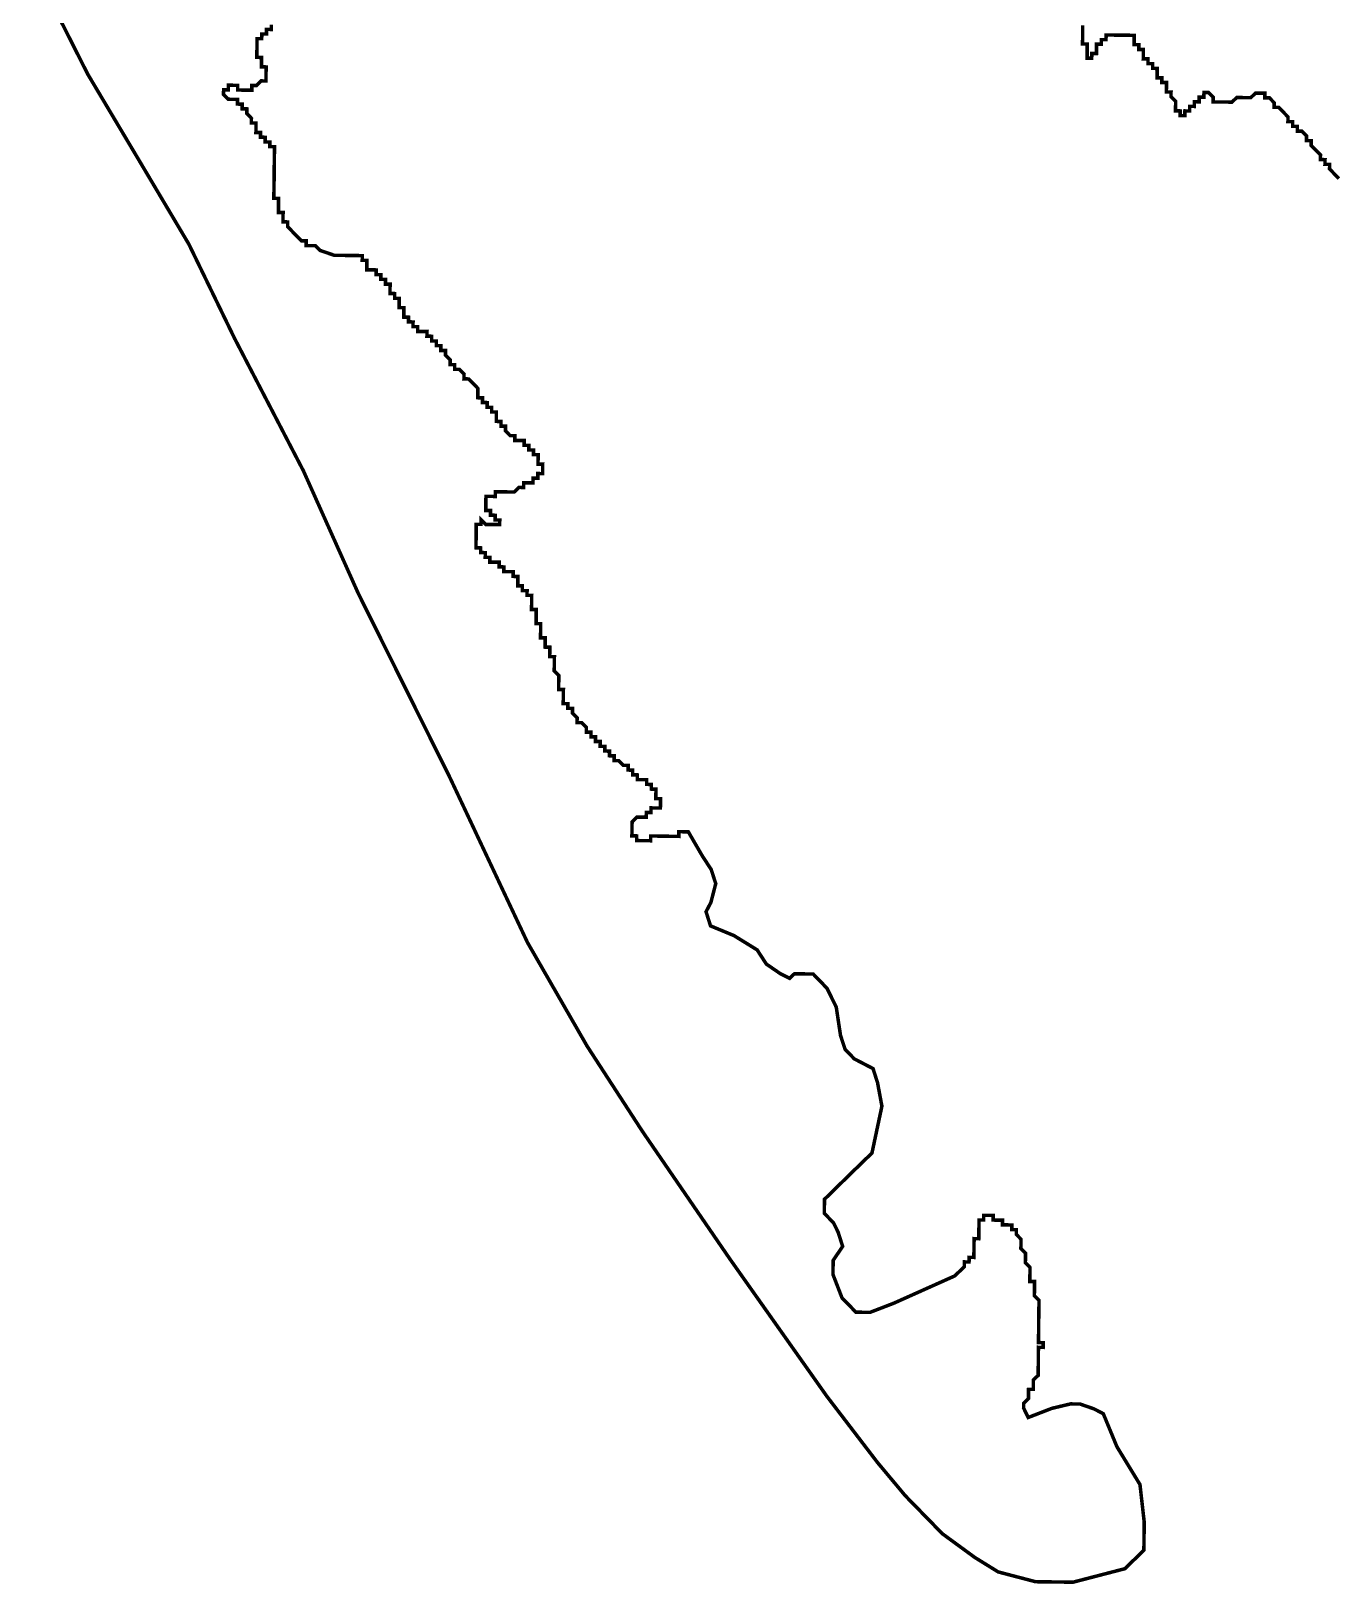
# Model space of a CAD drawing. Header units: metres. Extents: x 257673 to 289848, y 2129691 to 2228029.
# Drawn here: x 260559 to 261660, y 2171652 to 2172965 of the extents above; entities that cross this region are included whole.
import ezdxf

# ---------------------------------------------------------------- set-up
doc = ezdxf.new("R2010")
doc.units = ezdxf.units.M
doc.header["$MEASUREMENT"] = 0
doc.layers.add('HAZARDS LINE', color=1, linetype='Continuous')

msp = doc.modelspace()

# ---------------------------------------------------------------- linework, layer by layer
at = {"layer": 'HAZARDS LINE', "lineweight": 18}
for points in [[(260560.3, 2173020.7, 2.97, 2.97, 0), (260606.7, 2172928.9, 2.97, 2.97, 0), (260649.5, 2172857, 2.97, 2.97, 0), (260692.2, 2172785.1, 2.97, 2.97, 0), (260730.9, 2172705.3, 2.97, 2.97, 0), (260789, 2172593.5, 2.97, 2.97, 0), (260835.4, 2172489.8, 2.97, 2.97, 0), (260912.8, 2172334.2, 2.97, 2.97, 0), (260978.5, 2172194.5, 2.97, 2.97, 0), (261029, 2172106.7, 2.97, 2.97, 0), (261075.7, 2172034.7, 2.97, 2.97, 0), (261149.7, 2171926.7, 2.97, 2.97, 0), (261231.6, 2171810.7, 2.97, 2.97, 0), (261274.5, 2171754.6, 2.97, 2.97, 0), (261298, 2171726.5, 2.97, 2.97, 0), (261329.3, 2171694.4, 2.97, 2.97, 0), (261356.8, 2171674.3, 2.97, 2.97, 0), (261376.5, 2171662.1, 2.97, 2.97, 0), (261408.1, 2171653.8, 2.97, 2.97, 0), (261439.8, 2171653.4, 2.97, 2.97, 0), (261483.6, 2171664.8, 2.97, 2.97, 0), (261499.7, 2171680.4, 2.97, 2.97, 0), (261499.8, 2171688.4, 2.97, 2.97, 0), (261500, 2171704.2, 2.97, 2.97, 0), (261496.4, 2171736, 2.97, 2.97, 0), (261476.9, 2171768, 2.97, 2.97, 0), (261465.4, 2171795.9, 2.97, 2.97, 0), (261457.5, 2171800, 2.97, 2.97, 0), (261445.7, 2171804.1, 2.97, 2.97, 0), (261437.7, 2171804.2, 2.97, 2.97, 0), (261421.8, 2171800.4, 2.97, 2.97, 0), (261401.9, 2171792.7, 2.97, 2.97, 0), (261398, 2171800.7, 2.97, 2.97, 0), (261398.1, 2171804.7, 2.97, 2.97, 0), (261402.1, 2171808.6, 2.97, 2.97, 0), (261402.1, 2171812.5, 2.97, 2.97, 0), (261402.2, 2171816.5, 2.97, 2.97, 0), (261406.2, 2171816.5, 2.97, 2.97, 0), (261406.2, 2171820.4, 2.97, 2.97, 0), (261406.2, 2171824.4, 2.97, 2.97, 0), (261410.3, 2171828.3, 2.97, 2.97, 0), (261410.3, 2171832.3, 2.97, 2.97, 0), (261410.4, 2171836.2, 2.97, 2.97, 0), (261410.4, 2171840.2, 2.97, 2.97, 0), (261410.5, 2171844.2, 2.97, 2.97, 0), (261410.5, 2171848.1, 2.97, 2.97, 0), (261410.6, 2171852.1, 2.97, 2.97, 0), (261414.5, 2171852, 2.97, 2.97, 0), (261414.6, 2171856, 2.97, 2.97, 0), (261410.6, 2171856.1, 2.97, 2.97, 0), (261410.6, 2171860, 2.97, 2.97, 0), (261410.7, 2171864, 2.97, 2.97, 0), (261410.7, 2171868, 2.97, 2.97, 0), (261410.8, 2171871.9, 2.97, 2.97, 0), (261410.8, 2171875.9, 2.97, 2.97, 0), (261410.9, 2171879.9, 2.97, 2.97, 0), (261410.9, 2171883.8, 2.97, 2.97, 0), (261411, 2171887.8, 2.97, 2.97, 0), (261411, 2171891.8, 2.97, 2.97, 0), (261407.1, 2171895.8, 2.97, 2.97, 0), (261407.2, 2171899.7, 2.97, 2.97, 0), (261407.2, 2171903.7, 2.97, 2.97, 0), (261407.3, 2171907.7, 2.97, 2.97, 0), (261403.3, 2171907.7, 2.97, 2.97, 0), (261403.3, 2171911.7, 2.97, 2.97, 0), (261403.4, 2171915.7, 2.97, 2.97, 0), (261403.4, 2171919.6, 2.97, 2.97, 0), (261399.5, 2171923.6, 2.97, 2.97, 0), (261399.6, 2171927.6, 2.97, 2.97, 0), (261399.6, 2171931.6, 2.97, 2.97, 0), (261395.7, 2171935.6, 2.97, 2.97, 0), (261395.8, 2171939.5, 2.97, 2.97, 0), (261395.8, 2171943.5, 2.97, 2.97, 0), (261391.9, 2171947.5, 2.97, 2.97, 0), (261391.9, 2171951.5, 2.97, 2.97, 0), (261388, 2171951.5, 2.97, 2.97, 0), (261388, 2171955.5, 2.97, 2.97, 0), (261384.1, 2171955.6, 2.97, 2.97, 0), (261380.1, 2171955.6, 2.97, 2.97, 0), (261380.1, 2171959.6, 2.97, 2.97, 0), (261376.2, 2171959.6, 2.97, 2.97, 0), (261372.2, 2171959.7, 2.97, 2.97, 0), (261372.3, 2171963.6, 2.97, 2.97, 0), (261368.3, 2171963.7, 2.97, 2.97, 0), (261364.3, 2171963.7, 2.97, 2.97, 0), (261364.3, 2171959.8, 2.97, 2.97, 0), (261360.3, 2171959.8, 2.97, 2.97, 0), (261360.3, 2171955.8, 2.97, 2.97, 0), (261360.2, 2171951.9, 2.97, 2.97, 0), (261360.2, 2171947.9, 2.97, 2.97, 0), (261360.1, 2171943.9, 2.97, 2.97, 0), (261356.2, 2171944, 2.97, 2.97, 0), (261356.1, 2171940, 2.97, 2.97, 0), (261356.1, 2171936.1, 2.97, 2.97, 0), (261356, 2171932.1, 2.97, 2.97, 0), (261356, 2171928.1, 2.97, 2.97, 0), (261352, 2171928.2, 2.97, 2.97, 0), (261351.9, 2171924.2, 2.97, 2.97, 0), (261348, 2171924.3, 2.97, 2.97, 0), (261347.9, 2171920.3, 2.97, 2.97, 0), (261339.9, 2171912.5, 2.97, 2.97, 0), (261288.1, 2171889.3, 2.97, 2.97, 0), (261268.1, 2171881.6, 2.97, 2.97, 0), (261256.2, 2171881.8, 2.97, 2.97, 0), (261244.5, 2171893.8, 2.97, 2.97, 0), (261236.8, 2171913.7, 2.97, 2.97, 0), (261237, 2171925.6, 2.97, 2.97, 0), (261245, 2171937.4, 2.97, 2.97, 0), (261241.2, 2171949.4, 2.97, 2.97, 0), (261237.3, 2171957.3, 2.97, 2.97, 0), (261229.5, 2171965.4, 2.97, 2.97, 0), (261229.6, 2171973.3, 2.97, 2.97, 0), (261229.7, 2171977.3, 2.97, 2.97, 0), (261237.7, 2171985.1, 2.97, 2.97, 0), (261249.7, 2171996.9, 2.97, 2.97, 0), (261269.8, 2172016.4, 2.97, 2.97, 0), (261274, 2172036.2, 2.97, 2.97, 0), (261278.2, 2172056, 2.97, 2.97, 0), (261274.5, 2172075.9, 2.97, 2.97, 0), (261270.7, 2172087.8, 2.97, 2.97, 0), (261254.9, 2172096, 2.97, 2.97, 0), (261247.1, 2172104, 2.97, 2.97, 0), (261243.2, 2172115.9, 2.97, 2.97, 0), (261239.6, 2172139.8, 2.97, 2.97, 0), (261231.8, 2172155.7, 2.97, 2.97, 0), (261220.1, 2172167.8, 2.97, 2.97, 0), (261216.1, 2172167.8, 2.97, 2.97, 0), (261212.2, 2172167.9, 2.97, 2.97, 0), (261208.2, 2172167.9, 2.97, 2.97, 0), (261204.2, 2172168, 2.97, 2.97, 0), (261200.2, 2172164.1, 2.97, 2.97, 0), (261192.3, 2172168.1, 2.97, 2.97, 0), (261180.5, 2172176.2, 2.97, 2.97, 0), (261172.7, 2172188.2, 2.97, 2.97, 0), (261153.1, 2172200.3, 2.97, 2.97, 0), (261133.3, 2172208.5, 2.97, 2.97, 0), (261129.5, 2172220.5, 2.97, 2.97, 0), (261133.6, 2172228.3, 2.97, 2.97, 0), (261137.7, 2172244.2, 2.97, 2.97, 0), (261133.9, 2172256.1, 2.97, 2.97, 0), (261126.1, 2172268.1, 2.97, 2.97, 0), (261114.5, 2172288.1, 2.97, 2.97, 0), (261110.5, 2172288.1, 2.97, 2.97, 0), (261106.5, 2172288.2, 2.97, 2.97, 0), (261106.5, 2172284.2, 2.97, 2.97, 0), (261102.5, 2172284.3, 2.97, 2.97, 0), (261098.6, 2172284.3, 2.97, 2.97, 0), (261094.6, 2172284.4, 2.97, 2.97, 0), (261090.6, 2172284.4, 2.97, 2.97, 0), (261086.7, 2172284.5, 2.97, 2.97, 0), (261082.7, 2172284.5, 2.97, 2.97, 0), (261082.7, 2172280.5, 2.97, 2.97, 0), (261078.7, 2172280.6, 2.97, 2.97, 0), (261074.7, 2172280.6, 2.97, 2.97, 0), (261070.8, 2172280.7, 2.97, 2.97, 0), (261070.8, 2172284.6, 2.97, 2.97, 0), (261066.8, 2172284.7, 2.97, 2.97, 0), (261066.9, 2172288.7, 2.97, 2.97, 0), (261066.9, 2172292.6, 2.97, 2.97, 0), (261067, 2172296.6, 2.97, 2.97, 0), (261071, 2172300.5, 2.97, 2.97, 0), (261075, 2172300.5, 2.97, 2.97, 0), (261078.9, 2172300.4, 2.97, 2.97, 0), (261079, 2172304.4, 2.97, 2.97, 0), (261082.9, 2172304.3, 2.97, 2.97, 0), (261083, 2172308.3, 2.97, 2.97, 0), (261087, 2172308.2, 2.97, 2.97, 0), (261090.9, 2172308.2, 2.97, 2.97, 0), (261091, 2172312.2, 2.97, 2.97, 0), (261091, 2172316.1, 2.97, 2.97, 0), (261087.1, 2172316.2, 2.97, 2.97, 0), (261087.1, 2172320.1, 2.97, 2.97, 0), (261087.2, 2172324.1, 2.97, 2.97, 0), (261083.2, 2172324.2, 2.97, 2.97, 0), (261083.2, 2172328.1, 2.97, 2.97, 0), (261079.3, 2172328.2, 2.97, 2.97, 0), (261079.3, 2172332.1, 2.97, 2.97, 0), (261075.4, 2172332.2, 2.97, 2.97, 0), (261071.4, 2172332.2, 2.97, 2.97, 0), (261071.4, 2172336.2, 2.97, 2.97, 0), (261067.5, 2172336.3, 2.97, 2.97, 0), (261067.5, 2172340.2, 2.97, 2.97, 0), (261063.6, 2172340.3, 2.97, 2.97, 0), (261063.6, 2172344.2, 2.97, 2.97, 0), (261059.6, 2172344.3, 2.97, 2.97, 0), (261055.7, 2172348.3, 2.97, 2.97, 0), (261051.8, 2172348.3, 2.97, 2.97, 0), (261051.8, 2172352.3, 2.97, 2.97, 0), (261047.8, 2172352.4, 2.97, 2.97, 0), (261047.9, 2172356.3, 2.97, 2.97, 0), (261043.9, 2172356.4, 2.97, 2.97, 0), (261044, 2172360.3, 2.97, 2.97, 0), (261040, 2172360.4, 2.97, 2.97, 0), (261040.1, 2172364.4, 2.97, 2.97, 0), (261036.1, 2172364.4, 2.97, 2.97, 0), (261036.1, 2172368.4, 2.97, 2.97, 0), (261032.2, 2172368.4, 2.97, 2.97, 0), (261032.2, 2172372.4, 2.97, 2.97, 0), (261028.3, 2172372.4, 2.97, 2.97, 0), (261028.3, 2172376.4, 2.97, 2.97, 0), (261024.4, 2172380.4, 2.97, 2.97, 0), (261020.4, 2172380.5, 2.97, 2.97, 0), (261020.5, 2172384.4, 2.97, 2.97, 0), (261016.6, 2172388.4, 2.97, 2.97, 0), (261016.6, 2172392.4, 2.97, 2.97, 0), (261012.6, 2172392.5, 2.97, 2.97, 0), (261012.7, 2172396.4, 2.97, 2.97, 0), (261008.7, 2172396.5, 2.97, 2.97, 0), (261008.8, 2172400.4, 2.97, 2.97, 0), (261008.8, 2172404.4, 2.97, 2.97, 0), (261008.9, 2172408.4, 2.97, 2.97, 0), (261004.9, 2172408.4, 2.97, 2.97, 0), (261004.9, 2172412.4, 2.97, 2.97, 0), (261005, 2172416.3, 2.97, 2.97, 0), (261005, 2172420.3, 2.97, 2.97, 0), (261001.1, 2172424.3, 2.97, 2.97, 0), (261001.2, 2172428.3, 2.97, 2.97, 0), (261001.2, 2172432.3, 2.97, 2.97, 0), (261001.3, 2172436.2, 2.97, 2.97, 0), (260997.3, 2172436.3, 2.97, 2.97, 0), (260997.4, 2172440.2, 2.97, 2.97, 0), (260997.4, 2172444.2, 2.97, 2.97, 0), (260993.4, 2172444.3, 2.97, 2.97, 0), (260993.5, 2172448.2, 2.97, 2.97, 0), (260993.5, 2172452.2, 2.97, 2.97, 0), (260989.6, 2172452.2, 2.97, 2.97, 0), (260989.6, 2172456.2, 2.97, 2.97, 0), (260989.7, 2172460.2, 2.97, 2.97, 0), (260989.7, 2172464.1, 2.97, 2.97, 0), (260985.8, 2172464.2, 2.97, 2.97, 0), (260985.8, 2172468.1, 2.97, 2.97, 0), (260985.9, 2172472.1, 2.97, 2.97, 0), (260985.9, 2172476.1, 2.97, 2.97, 0), (260981.9, 2172476.1, 2.97, 2.97, 0), (260982, 2172480.1, 2.97, 2.97, 0), (260982, 2172484.1, 2.97, 2.97, 0), (260982.1, 2172488, 2.97, 2.97, 0), (260978.1, 2172488.1, 2.97, 2.97, 0), (260978.2, 2172492, 2.97, 2.97, 0), (260974.2, 2172492.1, 2.97, 2.97, 0), (260974.2, 2172496.1, 2.97, 2.97, 0), (260970.3, 2172496.1, 2.97, 2.97, 0), (260970.3, 2172500.1, 2.97, 2.97, 0), (260970.4, 2172504, 2.97, 2.97, 0), (260966.4, 2172504.1, 2.97, 2.97, 0), (260966.5, 2172508.1, 2.97, 2.97, 0), (260962.5, 2172508.1, 2.97, 2.97, 0), (260958.5, 2172508.1, 2.97, 2.97, 0), (260958.6, 2172512.1, 2.97, 2.97, 0), (260954.6, 2172512.2, 2.97, 2.97, 0), (260954.7, 2172516.1, 2.97, 2.97, 0), (260950.7, 2172516.2, 2.97, 2.97, 0), (260946.7, 2172516.2, 2.97, 2.97, 0), (260946.8, 2172520.2, 2.97, 2.97, 0), (260942.8, 2172520.2, 2.97, 2.97, 0), (260942.9, 2172524.2, 2.97, 2.97, 0), (260938.9, 2172524.3, 2.97, 2.97, 0), (260938.9, 2172528.2, 2.97, 2.97, 0), (260935, 2172528.3, 2.97, 2.97, 0), (260935, 2172532.2, 2.97, 2.97, 0), (260935.1, 2172536.2, 2.97, 2.97, 0), (260935.1, 2172540.2, 2.97, 2.97, 0), (260935.2, 2172544.1, 2.97, 2.97, 0), (260935.2, 2172548.1, 2.97, 2.97, 0), (260939.2, 2172548.1, 2.97, 2.97, 0), (260939.2, 2172552, 2.97, 2.97, 0), (260943.2, 2172548, 2.97, 2.97, 0), (260947.1, 2172548, 2.97, 2.97, 0), (260955, 2172547.9, 2.97, 2.97, 0), (260955.1, 2172551.8, 2.97, 2.97, 0), (260951.1, 2172551.9, 2.97, 2.97, 0), (260951.2, 2172555.8, 2.97, 2.97, 0), (260947.2, 2172555.9, 2.97, 2.97, 0), (260947.3, 2172559.9, 2.97, 2.97, 0), (260943.3, 2172559.9, 2.97, 2.97, 0), (260943.3, 2172563.9, 2.97, 2.97, 0), (260943.4, 2172571.8, 2.97, 2.97, 0), (260947.4, 2172571.8, 2.97, 2.97, 0), (260951.4, 2172571.7, 2.97, 2.97, 0), (260951.4, 2172575.7, 2.97, 2.97, 0), (260955.4, 2172575.6, 2.97, 2.97, 0), (260959.4, 2172575.6, 2.97, 2.97, 0), (260963.3, 2172575.5, 2.97, 2.97, 0), (260967.3, 2172575.5, 2.97, 2.97, 0), (260971.3, 2172579.4, 2.97, 2.97, 0), (260975.3, 2172579.3, 2.97, 2.97, 0), (260975.3, 2172583.3, 2.97, 2.97, 0), (260979.3, 2172583.3, 2.97, 2.97, 0), (260983.2, 2172583.2, 2.97, 2.97, 0), (260983.3, 2172587.2, 2.97, 2.97, 0), (260987.3, 2172587.1, 2.97, 2.97, 0), (260987.3, 2172591.1, 2.97, 2.97, 0), (260991.3, 2172591, 2.97, 2.97, 0), (260991.3, 2172595, 2.97, 2.97, 0), (260991.4, 2172599, 2.97, 2.97, 0), (260987.4, 2172599, 2.97, 2.97, 0), (260987.5, 2172603, 2.97, 2.97, 0), (260987.5, 2172607, 2.97, 2.97, 0), (260983.5, 2172607, 2.97, 2.97, 0), (260983.6, 2172611, 2.97, 2.97, 0), (260979.6, 2172611, 2.97, 2.97, 0), (260979.7, 2172615, 2.97, 2.97, 0), (260975.7, 2172615, 2.97, 2.97, 0), (260975.7, 2172619, 2.97, 2.97, 0), (260971.8, 2172619.1, 2.97, 2.97, 0), (260967.8, 2172619.1, 2.97, 2.97, 0), (260967.9, 2172623.1, 2.97, 2.97, 0), (260963.9, 2172623.1, 2.97, 2.97, 0), (260960, 2172627.1, 2.97, 2.97, 0), (260960, 2172631.1, 2.97, 2.97, 0), (260956.1, 2172631.1, 2.97, 2.97, 0), (260956.1, 2172635.1, 2.97, 2.97, 0), (260952.2, 2172635.2, 2.97, 2.97, 0), (260952.2, 2172639.1, 2.97, 2.97, 0), (260952.2, 2172643.1, 2.97, 2.97, 0), (260948.3, 2172643.1, 2.97, 2.97, 0), (260948.3, 2172647.1, 2.97, 2.97, 0), (260944.4, 2172647.2, 2.97, 2.97, 0), (260944.4, 2172651.1, 2.97, 2.97, 0), (260940.4, 2172651.2, 2.97, 2.97, 0), (260940.5, 2172655.1, 2.97, 2.97, 0), (260936.5, 2172655.2, 2.97, 2.97, 0), (260936.6, 2172659.1, 2.97, 2.97, 0), (260936.6, 2172663.1, 2.97, 2.97, 0), (260932.7, 2172667.1, 2.97, 2.97, 0), (260928.8, 2172671.1, 2.97, 2.97, 0), (260924.8, 2172671.2, 2.97, 2.97, 0), (260924.9, 2172675.2, 2.97, 2.97, 0), (260921, 2172679.2, 2.97, 2.97, 0), (260917, 2172679.2, 2.97, 2.97, 0), (260917, 2172683.2, 2.97, 2.97, 0), (260913.1, 2172683.2, 2.97, 2.97, 0), (260913.1, 2172687.2, 2.97, 2.97, 0), (260909.2, 2172691.2, 2.97, 2.97, 0), (260909.3, 2172695.2, 2.97, 2.97, 0), (260905.3, 2172695.2, 2.97, 2.97, 0), (260905.3, 2172699.2, 2.97, 2.97, 0), (260901.4, 2172699.2, 2.97, 2.97, 0), (260901.4, 2172703.2, 2.97, 2.97, 0), (260897.5, 2172703.3, 2.97, 2.97, 0), (260897.5, 2172707.2, 2.97, 2.97, 0), (260893.5, 2172707.3, 2.97, 2.97, 0), (260893.6, 2172711.2, 2.97, 2.97, 0), (260889.6, 2172711.3, 2.97, 2.97, 0), (260885.7, 2172711.3, 2.97, 2.97, 0), (260885.7, 2172715.3, 2.97, 2.97, 0), (260881.7, 2172715.4, 2.97, 2.97, 0), (260881.8, 2172719.3, 2.97, 2.97, 0), (260877.8, 2172719.4, 2.97, 2.97, 0), (260877.9, 2172723.3, 2.97, 2.97, 0), (260873.9, 2172723.4, 2.97, 2.97, 0), (260874, 2172727.3, 2.97, 2.97, 0), (260874, 2172731.3, 2.97, 2.97, 0), (260870, 2172731.4, 2.97, 2.97, 0), (260870.1, 2172735.3, 2.97, 2.97, 0), (260870.1, 2172739.3, 2.97, 2.97, 0), (260866.2, 2172739.3, 2.97, 2.97, 0), (260866.2, 2172743.3, 2.97, 2.97, 0), (260862.3, 2172743.4, 2.97, 2.97, 0), (260862.3, 2172747.3, 2.97, 2.97, 0), (260862.4, 2172751.3, 2.97, 2.97, 0), (260858.4, 2172751.3, 2.97, 2.97, 0), (260858.4, 2172755.3, 2.97, 2.97, 0), (260854.5, 2172755.4, 2.97, 2.97, 0), (260854.5, 2172759.3, 2.97, 2.97, 0), (260850.6, 2172759.4, 2.97, 2.97, 0), (260850.6, 2172763.3, 2.97, 2.97, 0), (260846.6, 2172763.4, 2.97, 2.97, 0), (260842.7, 2172763.4, 2.97, 2.97, 0), (260842.7, 2172767.4, 2.97, 2.97, 0), (260842.8, 2172771.4, 2.97, 2.97, 0), (260838.8, 2172771.4, 2.97, 2.97, 0), (260838.9, 2172775.4, 2.97, 2.97, 0), (260815.1, 2172775.7, 2.97, 2.97, 0), (260803.2, 2172779.8, 2.97, 2.97, 0), (260799.3, 2172783.8, 2.97, 2.97, 0), (260795.3, 2172783.8, 2.97, 2.97, 0), (260791.4, 2172783.9, 2.97, 2.97, 0), (260791.4, 2172787.9, 2.97, 2.97, 0), (260787.5, 2172787.9, 2.97, 2.97, 0), (260783.5, 2172791.9, 2.97, 2.97, 0), (260779.6, 2172795.9, 2.97, 2.97, 0), (260775.7, 2172799.9, 2.97, 2.97, 0), (260775.7, 2172803.9, 2.97, 2.97, 0), (260771.8, 2172804, 2.97, 2.97, 0), (260771.8, 2172807.9, 2.97, 2.97, 0), (260771.9, 2172811.9, 2.97, 2.97, 0), (260767.9, 2172811.9, 2.97, 2.97, 0), (260768, 2172815.9, 2.97, 2.97, 0), (260768, 2172819.9, 2.97, 2.97, 0), (260768.1, 2172823.8, 2.97, 2.97, 0), (260764.1, 2172823.9, 2.97, 2.97, 0), (260764.1, 2172827.9, 2.97, 2.97, 0), (260764.2, 2172831.8, 2.97, 2.97, 0), (260764.2, 2172835.8, 2.97, 2.97, 0), (260764.3, 2172839.8, 2.97, 2.97, 0), (260764.3, 2172843.7, 2.97, 2.97, 0), (260764.4, 2172847.7, 2.97, 2.97, 0), (260764.4, 2172851.6, 2.97, 2.97, 0), (260764.5, 2172855.6, 2.97, 2.97, 0), (260764.5, 2172859.6, 2.97, 2.97, 0), (260764.6, 2172863.5, 2.97, 2.97, 0), (260764.6, 2172867.5, 2.97, 2.97, 0), (260760.7, 2172867.6, 2.97, 2.97, 0), (260760.7, 2172871.5, 2.97, 2.97, 0), (260756.7, 2172871.6, 2.97, 2.97, 0), (260756.8, 2172875.5, 2.97, 2.97, 0), (260752.8, 2172875.6, 2.97, 2.97, 0), (260752.9, 2172879.6, 2.97, 2.97, 0), (260748.9, 2172879.6, 2.97, 2.97, 0), (260749, 2172883.6, 2.97, 2.97, 0), (260749, 2172887.5, 2.97, 2.97, 0), (260745, 2172887.6, 2.97, 2.97, 0), (260745.1, 2172891.6, 2.97, 2.97, 0), (260741.2, 2172895.6, 2.97, 2.97, 0), (260741.2, 2172899.5, 2.97, 2.97, 0), (260737.3, 2172899.6, 2.97, 2.97, 0), (260737.3, 2172903.5, 2.97, 2.97, 0), (260733.3, 2172903.6, 2.97, 2.97, 0), (260733.4, 2172907.6, 2.97, 2.97, 0), (260729.4, 2172907.6, 2.97, 2.97, 0), (260725.5, 2172907.7, 2.97, 2.97, 0), (260721.5, 2172911.7, 2.97, 2.97, 0), (260721.6, 2172915.6, 2.97, 2.97, 0), (260725.6, 2172915.6, 2.97, 2.97, 0), (260725.6, 2172919.6, 2.97, 2.97, 0), (260729.6, 2172919.5, 2.97, 2.97, 0), (260733.5, 2172919.5, 2.97, 2.97, 0), (260733.5, 2172915.5, 2.97, 2.97, 0), (260737.5, 2172915.4, 2.97, 2.97, 0), (260741.4, 2172915.4, 2.97, 2.97, 0), (260745.4, 2172915.3, 2.97, 2.97, 0), (260745.4, 2172919.3, 2.97, 2.97, 0), (260749.4, 2172919.3, 2.97, 2.97, 0), (260753.4, 2172923.2, 2.97, 2.97, 0), (260757.4, 2172923.1, 2.97, 2.97, 0), (260757.4, 2172927.1, 2.97, 2.97, 0), (260757.5, 2172931.1, 2.97, 2.97, 0), (260757.5, 2172935, 2.97, 2.97, 0), (260753.6, 2172935.1, 2.97, 2.97, 0), (260753.6, 2172939, 2.97, 2.97, 0), (260753.7, 2172943, 2.97, 2.97, 0), (260749.7, 2172943.1, 2.97, 2.97, 0), (260749.7, 2172947, 2.97, 2.97, 0), (260749.8, 2172951, 2.97, 2.97, 0), (260749.8, 2172955, 2.97, 2.97, 0), (260749.9, 2172958.9, 2.97, 2.97, 0), (260753.8, 2172958.9, 2.97, 2.97, 0), (260753.9, 2172962.8, 2.97, 2.97, 0), (260757.9, 2172962.8, 2.97, 2.97, 0), (260757.9, 2172966.8, 2.97, 2.97, 0), (260761.9, 2172966.7, 2.97, 2.97, 0), (260761.9, 2172970.7, 2.97, 2.97, 0)], [(261448, 2172970.2, 2.97, 2.97, 0), (261448, 2172966.2, 2.97, 2.97, 0), (261447.9, 2172962.3, 2.97, 2.97, 0), (261447.9, 2172958.3, 2.97, 2.97, 0), (261447.8, 2172954.4, 2.97, 2.97, 0), (261451.8, 2172954.3, 2.97, 2.97, 0), (261451.8, 2172950.3, 2.97, 2.97, 0), (261451.7, 2172946.4, 2.97, 2.97, 0), (261451.7, 2172942.4, 2.97, 2.97, 0), (261455.6, 2172942.4, 2.97, 2.97, 0), (261455.7, 2172946.3, 2.97, 2.97, 0), (261459.6, 2172946.3, 2.97, 2.97, 0), (261459.7, 2172950.2, 2.97, 2.97, 0), (261459.7, 2172954.2, 2.97, 2.97, 0), (261463.7, 2172954.2, 2.97, 2.97, 0), (261463.7, 2172958.1, 2.97, 2.97, 0), (261467.7, 2172958.1, 2.97, 2.97, 0), (261467.8, 2172962, 2.97, 2.97, 0), (261479.7, 2172961.9, 2.97, 2.97, 0), (261487.6, 2172961.8, 2.97, 2.97, 0), (261491.6, 2172961.7, 2.97, 2.97, 0), (261491.5, 2172957.8, 2.97, 2.97, 0), (261491.5, 2172953.8, 2.97, 2.97, 0), (261495.4, 2172953.8, 2.97, 2.97, 0), (261495.4, 2172949.8, 2.97, 2.97, 0), (261499.3, 2172949.8, 2.97, 2.97, 0), (261499.3, 2172945.8, 2.97, 2.97, 0), (261499.2, 2172941.8, 2.97, 2.97, 0), (261503.2, 2172941.8, 2.97, 2.97, 0), (261503.2, 2172937.8, 2.97, 2.97, 0), (261507.1, 2172937.8, 2.97, 2.97, 0), (261507.1, 2172933.8, 2.97, 2.97, 0), (261511, 2172933.7, 2.97, 2.97, 0), (261511, 2172929.8, 2.97, 2.97, 0), (261510.9, 2172925.8, 2.97, 2.97, 0), (261514.9, 2172925.8, 2.97, 2.97, 0), (261514.9, 2172921.8, 2.97, 2.97, 0), (261518.8, 2172921.8, 2.97, 2.97, 0), (261518.8, 2172917.8, 2.97, 2.97, 0), (261518.7, 2172913.8, 2.97, 2.97, 0), (261522.7, 2172913.8, 2.97, 2.97, 0), (261522.6, 2172909.8, 2.97, 2.97, 0), (261526.6, 2172905.8, 2.97, 2.97, 0), (261526.5, 2172901.8, 2.97, 2.97, 0), (261526.5, 2172897.9, 2.97, 2.97, 0), (261530.4, 2172897.8, 2.97, 2.97, 0), (261530.4, 2172893.8, 2.97, 2.97, 0), (261534.3, 2172893.8, 2.97, 2.97, 0), (261534.4, 2172897.8, 2.97, 2.97, 0), (261538.4, 2172897.7, 2.97, 2.97, 0), (261538.4, 2172901.7, 2.97, 2.97, 0), (261542.4, 2172901.6, 2.97, 2.97, 0), (261542.4, 2172905.6, 2.97, 2.97, 0), (261546.4, 2172905.5, 2.97, 2.97, 0), (261546.4, 2172909.5, 2.97, 2.97, 0), (261550.4, 2172909.5, 2.97, 2.97, 0), (261550.5, 2172913.4, 2.97, 2.97, 0), (261554.4, 2172913.4, 2.97, 2.97, 0), (261558.3, 2172909.4, 2.97, 2.97, 0), (261558.3, 2172905.4, 2.97, 2.97, 0), (261562.2, 2172905.4, 2.97, 2.97, 0), (261566.2, 2172905.3, 2.97, 2.97, 0), (261570.2, 2172905.3, 2.97, 2.97, 0), (261574.1, 2172905.2, 2.97, 2.97, 0), (261578.2, 2172909.1, 2.97, 2.97, 0), (261582.1, 2172909.1, 2.97, 2.97, 0), (261586.1, 2172909, 2.97, 2.97, 0), (261590.1, 2172909, 2.97, 2.97, 0), (261594.1, 2172912.9, 2.97, 2.97, 0), (261598, 2172912.8, 2.97, 2.97, 0), (261602, 2172912.8, 2.97, 2.97, 0), (261602, 2172908.8, 2.97, 2.97, 0), (261605.9, 2172908.8, 2.97, 2.97, 0), (261609.8, 2172904.8, 2.97, 2.97, 0), (261609.8, 2172900.8, 2.97, 2.97, 0), (261613.8, 2172900.8, 2.97, 2.97, 0), (261617.7, 2172896.7, 2.97, 2.97, 0), (261621.6, 2172892.7, 2.97, 2.97, 0), (261621.5, 2172888.8, 2.97, 2.97, 0), (261625.5, 2172888.7, 2.97, 2.97, 0), (261625.5, 2172884.7, 2.97, 2.97, 0), (261629.4, 2172884.7, 2.97, 2.97, 0), (261629.4, 2172880.7, 2.97, 2.97, 0), (261633.3, 2172880.7, 2.97, 2.97, 0), (261637.3, 2172876.7, 2.97, 2.97, 0), (261637.2, 2172872.7, 2.97, 2.97, 0), (261641.2, 2172872.7, 2.97, 2.97, 0), (261641.1, 2172868.7, 2.97, 2.97, 0), (261645, 2172864.7, 2.97, 2.97, 0), (261649, 2172860.7, 2.97, 2.97, 0), (261648.9, 2172856.7, 2.97, 2.97, 0), (261652.9, 2172856.6, 2.97, 2.97, 0), (261652.8, 2172852.7, 2.97, 2.97, 0), (261656.8, 2172852.6, 2.97, 2.97, 0), (261656.7, 2172848.7, 2.97, 2.97, 0), (261660.7, 2172844.6, 2.97, 2.97, 0), (261664.6, 2172840.6, 2.97, 2.97, 0)]]:
    msp.add_lwpolyline(points, format="xyseb", dxfattribs=at)

doc.saveas('drawing.dxf')
